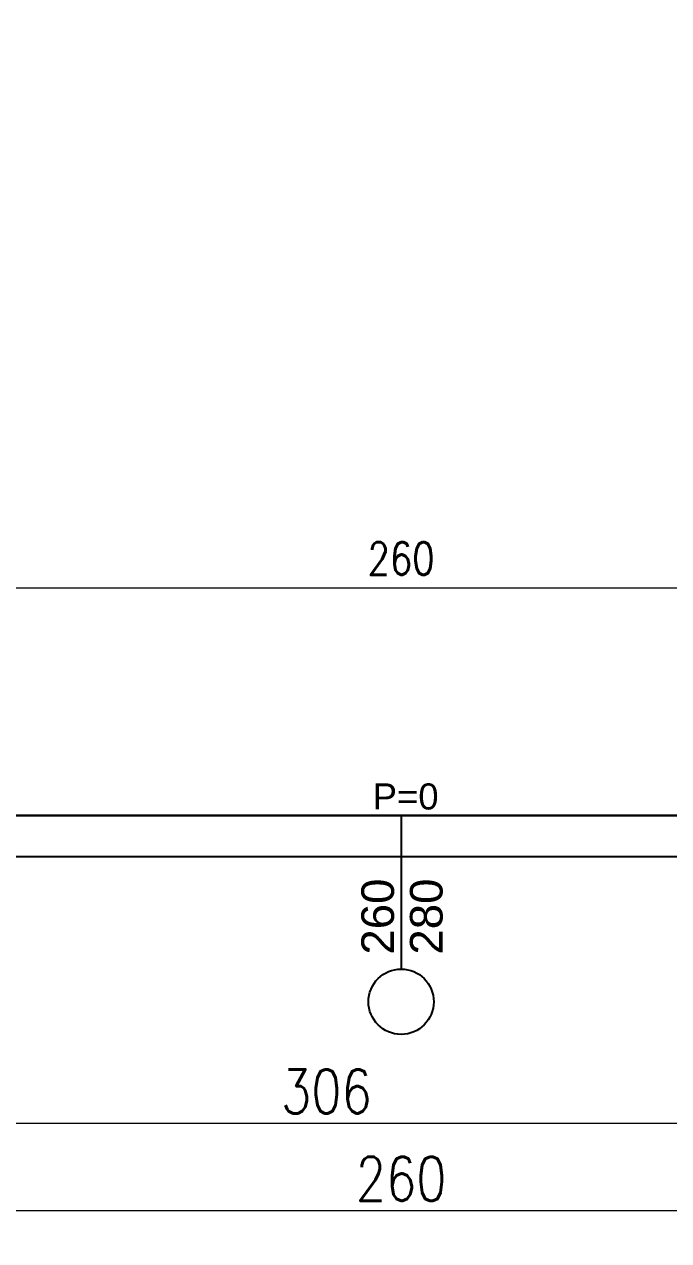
# Model space of a CAD drawing. Header units: metres. Extents: x 2674 to 33045, y -10854 to 2806.
# Drawn here: x 10402.6 to 10600, y 527.9 to 900.7 of the extents above; entities that cross this region are included whole.
import ezdxf

# ---------------------------------------------------------------- set-up
doc = ezdxf.new("R2010")
doc.units = ezdxf.units.M
doc.linetypes.add('ACAD_ISO10W100', pattern=[18, 12, -3, 0, -3])
doc.styles.add('_DIM Romans 0.8', font='romans.shx', dxfattribs={"width": 0.8})
doc.styles.get("Standard").update_dxf_attribs({"font": 'arial.ttf'})
doc.dimstyles.new('50 jasht', dxfattribs={"dimscale": 15, "dimtxt": 0.9, "dimasz": 0.3, "dimexe": 1.25, "dimexo": 0.625, "dimgap": 0.2, "dimtad": 1, "dimdec": 0, "dimzin": 12, "dimdsep": 46, "dimtxsty": '_DIM Romans 0.8', "dimblk": '- Kosa Crta za DIM (Mala)', "dimcen": 1, "dimse1": 1, "dimse2": 1, "dimclrd": 256, "dimclrt": 256, "dimazin": 3, "dimtfac": 1, "dimtdec": 0, "dimtix": 1, "dimtmove": 0, "dimatfit": 3, "dimfxl": 1, "dimlwd": 0, "dimarcsym": 0})
doc.dimstyles.new('50 mrena', dxfattribs={"dimscale": 10, "dimtxt": 1, "dimasz": 0.6, "dimexe": 1.25, "dimexo": 0.625, "dimgap": 0.4, "dimtad": 1, "dimdec": 0, "dimzin": 12, "dimdsep": 46, "dimtxsty": '_DIM Romans 0.8', "dimblk": '- Kosa Crta za DIM (Mala)', "dimcen": 2.5, "dimse1": 1, "dimse2": 1, "dimclrd": 256, "dimclrt": 256, "dimadec": 0, "dimazin": 3, "dimtfac": 1, "dimtdec": 0, "dimtix": 1, "dimtmove": 0, "dimatfit": 3, "dimfxl": 1, "dimlwd": 15, "dimarcsym": 0})

# ---------------------------------------------------------------- blocks, each defined once
blk = doc.blocks.new('- Kosa Crta za DIM (Mala)')
for points in [[(9.094947017729282e-13, -1.5), (-9.094947017729282e-13, 1.5)], [(-0.7499999999997726, -0.7499999999997726), (0.7499999999997726, 0.7499999999997726)], [(-1.5, 0), (1.5, 0)]]:
    blk.add_lwpolyline(points)
blk = doc.blocks.new('*D264')
at = {"lineweight": 0, "transparency": 16777216}
blk.add_line((10346.75253454643, 563.9270064504744), (10643.5139378323, 563.9270064504744), dxfattribs=at)
at = {"layer": 'Defpoints', "color": 0, "lineweight": 0, "transparency": 16777216}
for p in [(10342.25253454643, 687.2732971362474), (10648.0139378323, 645.7123699517833), (10648.0139378323, 563.9270064504744)]:
    blk.add_point(p, dxfattribs=at)
at = {"lineweight": 0, "transparency": 16777216, "xscale": 4.5, "yscale": 4.5, "zscale": 4.5, "rotation": 180}
blk.add_blockref('- Kosa Crta za DIM (Mala)', (10342.25253454643, 563.9270064504744), dxfattribs=at)
at = {"lineweight": 0, "transparency": 16777216, "xscale": 4.5, "yscale": 4.5, "zscale": 4.5}
blk.add_blockref('- Kosa Crta za DIM (Mala)', (10648.0139378323, 563.9270064504744), dxfattribs=at)
at = {"lineweight": 0, "transparency": 16777216, "insert": (10495.13323618936, 573.6770064504744), "char_height": 13.5, "attachment_point": 5, "style": '_DIM Romans 0.8'}
blk.add_mtext('306', dxfattribs=at)
blk = doc.blocks.new('*D274')
at = {"lineweight": 0, "transparency": 16777216}
blk.add_line((10392.5139378323, 537.1538010263321), (10643.5139378323, 537.1538010263321), dxfattribs=at)
at = {"layer": 'Defpoints', "color": 0, "lineweight": 0, "transparency": 16777216}
for p in [(10388.0139378323, 645.8260650726038), (10648.0139378323, 645.7123699517833), (10648.0139378323, 537.1538010263321)]:
    blk.add_point(p, dxfattribs=at)
at = {"lineweight": 0, "transparency": 16777216, "xscale": 4.5, "yscale": 4.5, "zscale": 4.5, "rotation": 180}
blk.add_blockref('- Kosa Crta za DIM (Mala)', (10388.0139378323, 537.1538010263321), dxfattribs=at)
at = {"lineweight": 0, "transparency": 16777216, "xscale": 4.5, "yscale": 4.5, "zscale": 4.5}
blk.add_blockref('- Kosa Crta za DIM (Mala)', (10648.0139378323, 537.1538010263321), dxfattribs=at)
at = {"lineweight": 0, "transparency": 16777216, "insert": (10518.0139378323, 546.9038010263321), "char_height": 13.5, "attachment_point": 5, "style": '_DIM Romans 0.8'}
blk.add_mtext('260', dxfattribs=at)
blk = doc.blocks.new('*D278')
at = {"lineweight": 0, "transparency": 16777216}
blk.add_line((11073.5139378323, 508.262578906375), (10287.5139378323, 508.262578906375), dxfattribs=at)
at = {"layer": 'Defpoints', "color": 0, "lineweight": 0, "transparency": 16777216}
for p in [(10283.0139378323, 900.7123699517506), (11078.0139378323, 890.7123699517845), (10283.0139378323, 508.262578906375)]:
    blk.add_point(p, dxfattribs=at)
at = {"lineweight": 0, "transparency": 16777216, "xscale": 4.5, "yscale": 4.5, "zscale": 4.5, "rotation": 180}
blk.add_blockref('- Kosa Crta za DIM (Mala)', (10283.0139378323, 508.262578906375), dxfattribs=at)
at = {"lineweight": 0, "transparency": 16777216, "xscale": 4.5, "yscale": 4.5, "zscale": 4.5}
blk.add_blockref('- Kosa Crta za DIM (Mala)', (11078.0139378323, 508.262578906375), dxfattribs=at)
at = {"lineweight": 0, "transparency": 16777216, "insert": (10680.5139378323, 518.012578906375), "char_height": 13.5, "attachment_point": 5, "style": '_DIM Romans 0.8'}
blk.add_mtext('795', dxfattribs=at)
blk = doc.blocks.new('*D280')
at = {"lineweight": 0, "transparency": 16777216}
blk.add_line((10048.5139378323, 482.0426642705497), (11073.5139378323, 482.0426642705497), dxfattribs=at)
at = {"layer": 'Defpoints', "color": 0, "lineweight": 0, "transparency": 16777216}
for p in [(10044.0139378323, 900.7123699517833), (11078.0139378323, 890.7123699517845), (11078.0139378323, 482.0426642705497)]:
    blk.add_point(p, dxfattribs=at)
at = {"lineweight": 0, "transparency": 16777216, "xscale": 4.5, "yscale": 4.5, "zscale": 4.5, "rotation": 180}
blk.add_blockref('- Kosa Crta za DIM (Mala)', (10044.0139378323, 482.0426642705497), dxfattribs=at)
at = {"lineweight": 0, "transparency": 16777216, "xscale": 4.5, "yscale": 4.5, "zscale": 4.5}
blk.add_blockref('- Kosa Crta za DIM (Mala)', (11078.0139378323, 482.0426642705497), dxfattribs=at)
at = {"lineweight": 0, "transparency": 16777216, "insert": (10561.0139378323, 491.7926642705497), "char_height": 13.5, "attachment_point": 5, "style": '_DIM Romans 0.8'}
blk.add_mtext('1034', dxfattribs=at)
blk = doc.blocks.new('*D334')
at = {"lineweight": 15, "transparency": 16777216}
blk.add_line((10394.0139378323, 727.9929678332119), (10642.0139378323, 727.9929678332119), dxfattribs=at)
at = {"layer": 'Defpoints', "color": 0, "lineweight": 0, "transparency": 16777216}
for p in [(10648.0139378323, 727.9929678332119), (10388.0139378323, 670.8595562093979), (10648.0139378323, 670.7123699517833)]:
    blk.add_point(p, dxfattribs=at)
at = {"lineweight": 15, "transparency": 16777216, "xscale": 6, "yscale": 6, "zscale": 6, "rotation": 180}
blk.add_blockref('- Kosa Crta za DIM (Mala)', (10388.0139378323, 727.9929678332119), dxfattribs=at)
at = {"lineweight": 15, "transparency": 16777216, "xscale": 6, "yscale": 6, "zscale": 6}
blk.add_blockref('- Kosa Crta za DIM (Mala)', (10648.0139378323, 727.9929678332119), dxfattribs=at)
at = {"lineweight": 0, "transparency": 16777216, "insert": (10518.0139378323, 736.9929678332119), "char_height": 10, "attachment_point": 5, "style": '_DIM Romans 0.8'}
blk.add_mtext('260', dxfattribs=at)

msp = doc.modelspace()

# ---------------------------------------------------------------- linework, layer by layer
at = {"color": 124, "linetype": 'ACAD_ISO10W100', "lineweight": 25, "ltscale": 5}
msp.add_line((11122.89506221008, 658.2123699517838), (9763.720821902258, 658.212369951784), dxfattribs=at)
at = {"color": 5, "lineweight": 30}
msp.add_line((10648.0139378323, 658.2123699517828), (10388.0139378323, 658.2123699517826), dxfattribs=at)
for p, q in [((10518.0139378323, 658.2123699517826), (10518.0139378323, 611.1665749413798)), ((10393.0139378323, 645.7123699517833), (10838.0139378323, 645.7123699517833))]:
    msp.add_line(p, q)
msp.add_circle((10518.0139378323, 601.1665749413798), 10)

# ---------------------------------------------------------------- texts
at = {"color": 251, "lineweight": 0, "insert": (10502.56811690188, 668.0748406233172), "char_height": 8, "attachment_point": 1}
msp.add_mtext_dynamic_manual_height_columns('\\pi6.7351;P=0', width=32.26965117849613, gutter_width=12.5, heights=[10.21145975443383], dxfattribs=at)
at = {"lineweight": 0, "char_height": 10, "attachment_point": 1, "rotation": 90.00000000000003}
for s, insert in [('\\pi5.0195;260 ', (10505.83403435487, 610.5776139091606)), ('\\pi5.0195;280 ', (10520.7189571331, 610.5776139091606))]:
    msp.add_mtext_dynamic_manual_height_columns(s, width=32.26965117849613, gutter_width=12.5, heights=[0], dxfattribs=dict(at, insert=insert))

# ---------------------------------------------------------------- dimensions: what is measured, and where the dimension line sits
at = {"lineweight": 0}
for base, p1, p2, picture, middle in [((11078.0139378323, 482.0426642705497), (10044.0139378323, 900.7123699517833), (11078.0139378323, 890.7123699517845), '*D280', (10561.0139378323, 491.7926642705497)), ((10283.0139378323, 508.262578906375), (11078.0139378323, 890.7123699517845), (10283.0139378323, 900.7123699517506), '*D278', (10680.5139378323, 518.012578906375))]:
    dim = msp.add_linear_dim(base=base, p1=p1, p2=p2, dimstyle='50 jasht', dxfattribs=at)
    dim.commit()
    dim.dimension.update_dxf_attribs({"geometry": picture, "text_midpoint": middle})
for base, p1, p2, dimstyle, picture, middle in [((10648.0139378323, 727.9929678332119), (10388.0139378323, 670.8595562093979), (10648.0139378323, 670.7123699517833), '50 mrena', '*D334', (10518.0139378323, 736.9929678332119)), ((10648.0139378323, 563.9270064504744), (10342.25253454643, 687.2732971362474), (10648.0139378323, 645.7123699517833), '50 jasht', '*D264', (10495.13323618936, 573.6770064504744)), ((10648.0139378323, 537.1538010263321), (10388.0139378323, 645.8260650726038), (10648.0139378323, 645.7123699517833), '50 jasht', '*D274', (10518.0139378323, 546.9038010263321))]:
    dim = msp.add_linear_dim(base=base, p1=p1, p2=p2, dimstyle=dimstyle, override={"dimtmove": 1}, dxfattribs=at)
    dim.commit()
    dim.dimension.update_dxf_attribs({"geometry": picture, "text_midpoint": middle})

doc.saveas('drawing.dxf')
